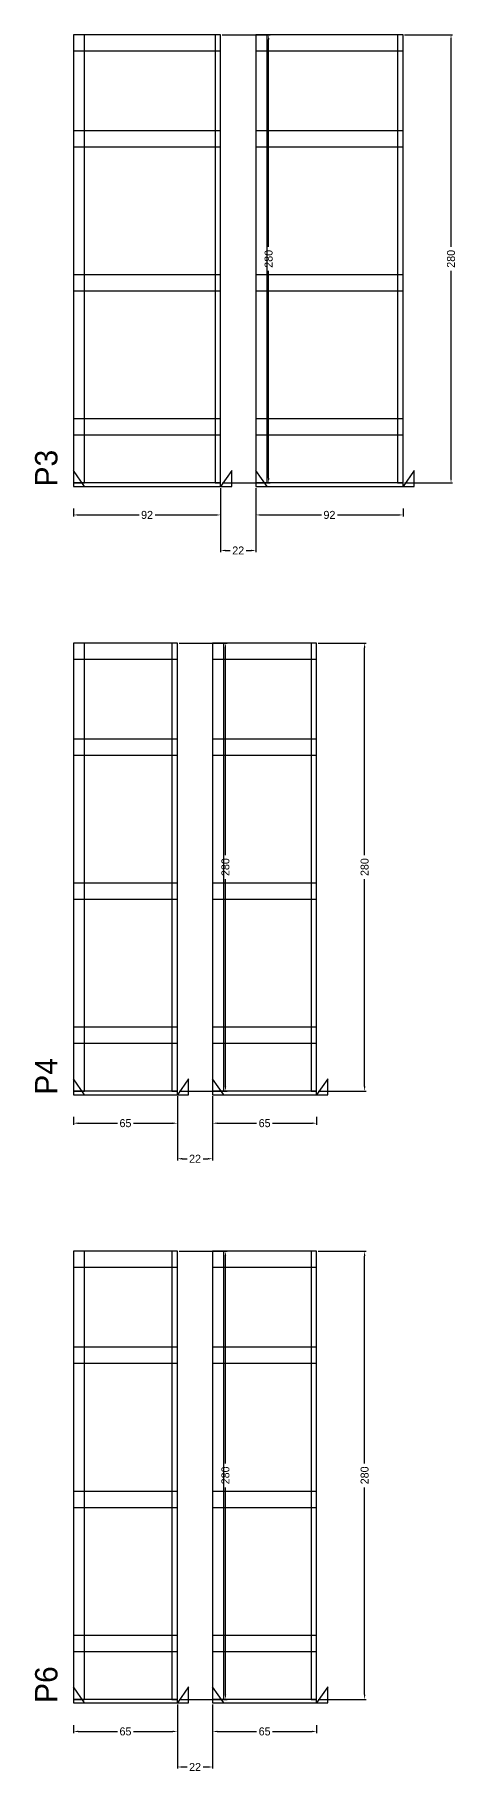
# Model space of a CAD drawing. Header units: centimetres. Extents: x -13000 to 4299, y -7226 to 295.
# Drawn here: x 3976 to 4239, y -1563 to -478 of the extents above; entities that cross this region are included whole.
import ezdxf

# ---------------------------------------------------------------- set-up
doc = ezdxf.new("R2010")
doc.units = ezdxf.units.CM
for name, color, linetype in [('COTA', 241, 'Continuous'), ('NOMENCLATURA', 7, 'Continuous'), ('SARR_2.2x10', 60, 'Continuous'), ('SARR_2.2x7', 40, 'Continuous'), ('SARR_3.5x7', 81, 'Continuous')]:
    doc.layers.add(name, color=color, linetype=linetype)
doc.dimstyles.new('PAINEL-NOVA', dxfattribs={"dimtxt": 5, "dimasz": 3, "dimexe": 1, "dimexo": 1, "dimgap": 1, "dimtad": 1, "dimcen": 2.5, "dimazin": 3, "dimtfac": 1, "dimtmove": 0, "dimatfit": 3})

# ---------------------------------------------------------------- blocks, each defined once
blk = doc.blocks.new('_CLOSEDFILLED')
at = {"color": 0, "linetype": 'BYBLOCK'}
blk.add_solid([(-1, 0.16), (0, 0), (-1, -0.16)], dxfattribs=at)
blk = doc.blocks.new('*D89')
for p, q in [((4000, -773.8), (4000, -778.8)), ((4003, -777.8), (4041, -777.8)), ((4051, -777.8), (4089, -777.8)), ((4092, -773.8), (4092, -778.8))]:
    blk.add_line(p, q)
at = {"layer": 'Defpoints'}
for p in [(4000, -772.8), (4000, -777.8), (4092, -772.8)]:
    blk.add_point(p, dxfattribs=at)
at = {"layer": 'SARR_2.2x10', "xscale": 3, "yscale": 3, "rotation": 180}
blk.add_blockref('_CLOSEDFILLED', (4000, -777.8), dxfattribs=at)
at = {"layer": 'SARR_2.2x10', "xscale": 3, "yscale": 3}
blk.add_blockref('_CLOSEDFILLED', (4092, -777.8), dxfattribs=at)
at = {"layer": 'SARR_2.2x10', "insert": (4046, -777.8), "char_height": 5, "attachment_point": 5}
blk.add_mtext('92', dxfattribs=at)
blk = doc.blocks.new('*D90')
for p, q in [((4093, -477.8), (4123, -477.8)), ((4122, -610.3), (4122, -480.8)), ((4122, -754.8), (4122, -625.3)), ((4093, -757.8), (4123, -757.8))]:
    blk.add_line(p, q)
at = {"layer": 'Defpoints'}
for p in [(4092, -477.8), (4092, -757.8), (4122, -757.8)]:
    blk.add_point(p, dxfattribs=at)
at = {"layer": 'SARR_2.2x10', "xscale": 3, "yscale": 3}
for p, rotation in [((4122, -477.8), 90), ((4122, -757.8), 270)]:
    blk.add_blockref('_CLOSEDFILLED', p, dxfattribs=dict(at, rotation=rotation))
at = {"layer": 'SARR_2.2x10', "insert": (4122, -617.8), "char_height": 5, "attachment_point": 5, "rotation": 90}
blk.add_mtext('280', dxfattribs=at)
blk = doc.blocks.new('GRA-E')
at = {"layer": 'SARR_2.2x7'}
blk.add_lwpolyline([(0, 0), (7, 0), (0, 10)], close=True, dxfattribs=at)
blk = doc.blocks.new('GRA-D')
at = {"layer": 'SARR_2.2x7'}
blk.add_lwpolyline([(0, 0), (7, 0), (7, 10)], close=True, dxfattribs=at)
blk = doc.blocks.new('*D91')
for p, q in [((4114, -773.8), (4114, -778.8)), ((4117, -777.8), (4155, -777.8)), ((4165, -777.8), (4203, -777.8)), ((4206, -773.8), (4206, -778.8))]:
    blk.add_line(p, q)
at = {"layer": 'Defpoints'}
for p in [(4114, -772.8), (4114, -777.8), (4206, -772.8)]:
    blk.add_point(p, dxfattribs=at)
at = {"layer": 'SARR_2.2x10', "xscale": 3, "yscale": 3, "rotation": 180}
blk.add_blockref('_CLOSEDFILLED', (4114, -777.8), dxfattribs=at)
at = {"layer": 'SARR_2.2x10', "xscale": 3, "yscale": 3}
blk.add_blockref('_CLOSEDFILLED', (4206, -777.8), dxfattribs=at)
at = {"layer": 'SARR_2.2x10', "insert": (4160, -777.8), "char_height": 5, "attachment_point": 5}
blk.add_mtext('92', dxfattribs=at)
blk = doc.blocks.new('*D92')
for p, q in [((4207, -477.8), (4237, -477.8)), ((4236, -610.3), (4236, -480.8)), ((4236, -754.8), (4236, -625.3)), ((4207, -757.8), (4237, -757.8))]:
    blk.add_line(p, q)
at = {"layer": 'Defpoints'}
for p in [(4206, -477.8), (4206, -757.8), (4236, -757.8)]:
    blk.add_point(p, dxfattribs=at)
at = {"layer": 'SARR_2.2x10', "xscale": 3, "yscale": 3}
for p, rotation in [((4236, -477.8), 90), ((4236, -757.8), 270)]:
    blk.add_blockref('_CLOSEDFILLED', p, dxfattribs=dict(at, rotation=rotation))
at = {"layer": 'SARR_2.2x10', "insert": (4236, -617.8), "char_height": 5, "attachment_point": 5, "rotation": 90}
blk.add_mtext('280', dxfattribs=at)
blk = doc.blocks.new('*D93')
for p, q in [((4207, -477.8), (4237, -477.8)), ((4236, -610.3), (4236, -480.8)), ((4236, -754.8), (4236, -625.3)), ((4207, -757.8), (4237, -757.8))]:
    blk.add_line(p, q)
at = {"layer": 'Defpoints'}
for p in [(4206, -477.8), (4206, -757.8), (4236, -757.8)]:
    blk.add_point(p, dxfattribs=at)
at = {"layer": 'SARR_2.2x10', "xscale": 3, "yscale": 3}
for p, rotation in [((4236, -477.8), 90), ((4236, -757.8), 270)]:
    blk.add_blockref('_CLOSEDFILLED', p, dxfattribs=dict(at, rotation=rotation))
at = {"layer": 'SARR_2.2x10', "insert": (4236, -617.8), "char_height": 5, "attachment_point": 5, "rotation": 90}
blk.add_mtext('280', dxfattribs=at)
blk = doc.blocks.new('*D94')
for p, q in [((4207, -477.8), (4237, -477.8)), ((4236, -610.3), (4236, -480.8)), ((4236, -754.8), (4236, -625.3)), ((4207, -757.8), (4237, -757.8))]:
    blk.add_line(p, q)
at = {"layer": 'Defpoints'}
for p in [(4206, -477.8), (4206, -757.8), (4236, -757.8)]:
    blk.add_point(p, dxfattribs=at)
at = {"layer": 'SARR_2.2x10', "xscale": 3, "yscale": 3}
for p, rotation in [((4236, -477.8), 90), ((4236, -757.8), 270)]:
    blk.add_blockref('_CLOSEDFILLED', p, dxfattribs=dict(at, rotation=rotation))
at = {"layer": 'SARR_2.2x10', "insert": (4236, -617.8), "char_height": 5, "attachment_point": 5, "rotation": 90}
blk.add_mtext('280', dxfattribs=at)
blk = doc.blocks.new('*D95')
for p, q in [((4207, -477.8), (4237, -477.8)), ((4236, -610.3), (4236, -480.8)), ((4236, -754.8), (4236, -625.3)), ((4207, -757.8), (4237, -757.8))]:
    blk.add_line(p, q)
at = {"layer": 'Defpoints'}
for p in [(4206, -477.8), (4206, -757.8), (4236, -757.8)]:
    blk.add_point(p, dxfattribs=at)
at = {"layer": 'SARR_2.2x10', "xscale": 3, "yscale": 3}
for p, rotation in [((4236, -477.8), 90), ((4236, -757.8), 270)]:
    blk.add_blockref('_CLOSEDFILLED', p, dxfattribs=dict(at, rotation=rotation))
at = {"layer": 'SARR_2.2x10', "insert": (4236, -617.8), "char_height": 5, "attachment_point": 5, "rotation": 90}
blk.add_mtext('280', dxfattribs=at)
blk = doc.blocks.new('*D96')
for p, q in [((4207, -477.8), (4237, -477.8)), ((4236, -610.3), (4236, -480.8)), ((4236, -754.8), (4236, -625.3)), ((4207, -757.8), (4237, -757.8))]:
    blk.add_line(p, q)
at = {"layer": 'Defpoints'}
for p in [(4206, -477.8), (4206, -757.8), (4236, -757.8)]:
    blk.add_point(p, dxfattribs=at)
at = {"layer": 'SARR_2.2x10', "xscale": 3, "yscale": 3}
for p, rotation in [((4236, -477.8), 90), ((4236, -757.8), 270)]:
    blk.add_blockref('_CLOSEDFILLED', p, dxfattribs=dict(at, rotation=rotation))
at = {"layer": 'SARR_2.2x10', "insert": (4236, -617.8), "char_height": 5, "attachment_point": 5, "rotation": 90}
blk.add_mtext('280', dxfattribs=at)
blk = doc.blocks.new('*D97')
for p, q in [((4207, -477.8), (4237, -477.8)), ((4236, -610.3), (4236, -480.8)), ((4236, -754.8), (4236, -625.3)), ((4207, -757.8), (4237, -757.8))]:
    blk.add_line(p, q)
at = {"layer": 'Defpoints'}
for p in [(4206, -477.8), (4206, -757.8), (4236, -757.8)]:
    blk.add_point(p, dxfattribs=at)
at = {"layer": 'SARR_2.2x10', "xscale": 3, "yscale": 3}
for p, rotation in [((4236, -477.8), 90), ((4236, -757.8), 270)]:
    blk.add_blockref('_CLOSEDFILLED', p, dxfattribs=dict(at, rotation=rotation))
at = {"layer": 'SARR_2.2x10', "insert": (4236, -617.8), "char_height": 5, "attachment_point": 5, "rotation": 90}
blk.add_mtext('280', dxfattribs=at)
blk = doc.blocks.new('*D98')
for p, q in [((4207, -477.8), (4237, -477.8)), ((4236, -610.3), (4236, -480.8)), ((4236, -754.8), (4236, -625.3)), ((4207, -757.8), (4237, -757.8))]:
    blk.add_line(p, q)
at = {"layer": 'Defpoints'}
for p in [(4206, -477.8), (4206, -757.8), (4236, -757.8)]:
    blk.add_point(p, dxfattribs=at)
at = {"layer": 'SARR_2.2x10', "xscale": 3, "yscale": 3}
for p, rotation in [((4236, -477.8), 90), ((4236, -757.8), 270)]:
    blk.add_blockref('_CLOSEDFILLED', p, dxfattribs=dict(at, rotation=rotation))
at = {"layer": 'SARR_2.2x10', "insert": (4236, -617.8), "char_height": 5, "attachment_point": 5, "rotation": 90}
blk.add_mtext('280', dxfattribs=at)
blk = doc.blocks.new('*D99')
for p, q in [((4207, -477.8), (4237, -477.8)), ((4236, -610.3), (4236, -480.8)), ((4236, -754.8), (4236, -625.3)), ((4207, -757.8), (4237, -757.8))]:
    blk.add_line(p, q)
at = {"layer": 'Defpoints'}
for p in [(4206, -477.8), (4206, -757.8), (4236, -757.8)]:
    blk.add_point(p, dxfattribs=at)
at = {"layer": 'SARR_2.2x10', "xscale": 3, "yscale": 3}
for p, rotation in [((4236, -477.8), 90), ((4236, -757.8), 270)]:
    blk.add_blockref('_CLOSEDFILLED', p, dxfattribs=dict(at, rotation=rotation))
at = {"layer": 'SARR_2.2x10', "insert": (4236, -617.8), "char_height": 5, "attachment_point": 5, "rotation": 90}
blk.add_mtext('280', dxfattribs=at)
blk = doc.blocks.new('*D100')
for p, q in [((4207, -477.8), (4237, -477.8)), ((4236, -610.3), (4236, -480.8)), ((4236, -754.8), (4236, -625.3)), ((4207, -757.8), (4237, -757.8))]:
    blk.add_line(p, q)
at = {"layer": 'Defpoints'}
for p in [(4206, -477.8), (4206, -757.8), (4236, -757.8)]:
    blk.add_point(p, dxfattribs=at)
at = {"layer": 'SARR_2.2x10', "xscale": 3, "yscale": 3}
for p, rotation in [((4236, -477.8), 90), ((4236, -757.8), 270)]:
    blk.add_blockref('_CLOSEDFILLED', p, dxfattribs=dict(at, rotation=rotation))
at = {"layer": 'SARR_2.2x10', "insert": (4236, -617.8), "char_height": 5, "attachment_point": 5, "rotation": 90}
blk.add_mtext('280', dxfattribs=at)
blk = doc.blocks.new('*D101')
for p, q in [((4207, -477.8), (4237, -477.8)), ((4236, -610.3), (4236, -480.8)), ((4236, -754.8), (4236, -625.3)), ((4207, -757.8), (4237, -757.8))]:
    blk.add_line(p, q)
at = {"layer": 'Defpoints'}
for p in [(4206, -477.8), (4206, -757.8), (4236, -757.8)]:
    blk.add_point(p, dxfattribs=at)
at = {"layer": 'SARR_2.2x10', "xscale": 3, "yscale": 3}
for p, rotation in [((4236, -477.8), 90), ((4236, -757.8), 270)]:
    blk.add_blockref('_CLOSEDFILLED', p, dxfattribs=dict(at, rotation=rotation))
at = {"layer": 'SARR_2.2x10', "insert": (4236, -617.8), "char_height": 5, "attachment_point": 5, "rotation": 90}
blk.add_mtext('280', dxfattribs=at)
blk = doc.blocks.new('*D102')
for p, q in [((4092, -761), (4092, -801)), ((4114, -761), (4114, -801)), ((4095, -800), (4098, -800)), ((4108, -800), (4111, -800))]:
    blk.add_line(p, q)
at = {"layer": 'Defpoints'}
for p in [(4092, -760), (4114, -760), (4092, -800)]:
    blk.add_point(p, dxfattribs=at)
at = {"layer": 'COTA', "xscale": 3, "yscale": 3, "rotation": 180}
blk.add_blockref('_CLOSEDFILLED', (4092, -800), dxfattribs=at)
at = {"layer": 'COTA', "xscale": 3, "yscale": 3}
blk.add_blockref('_CLOSEDFILLED', (4114, -800), dxfattribs=at)
at = {"layer": 'COTA', "insert": (4103, -800), "char_height": 5, "attachment_point": 5}
blk.add_mtext('22', dxfattribs=at)
blk = doc.blocks.new('*D123')
for p, q in [((4000, -1153.8), (4000, -1158.8)), ((4003, -1157.8), (4027.5, -1157.8)), ((4037.5, -1157.8), (4062, -1157.8)), ((4065, -1153.8), (4065, -1158.8))]:
    blk.add_line(p, q)
at = {"layer": 'Defpoints'}
for p in [(4000, -1152.8), (4000, -1157.8), (4065, -1152.8)]:
    blk.add_point(p, dxfattribs=at)
at = {"layer": 'SARR_2.2x10', "xscale": 3, "yscale": 3, "rotation": 180}
blk.add_blockref('_CLOSEDFILLED', (4000, -1157.8), dxfattribs=at)
at = {"layer": 'SARR_2.2x10', "xscale": 3, "yscale": 3}
blk.add_blockref('_CLOSEDFILLED', (4065, -1157.8), dxfattribs=at)
at = {"layer": 'SARR_2.2x10', "insert": (4032.5, -1157.8), "char_height": 5, "attachment_point": 5}
blk.add_mtext('65', dxfattribs=at)
blk = doc.blocks.new('*D124')
for p, q in [((4066, -857.8), (4096, -857.8)), ((4095, -990.3), (4095, -860.8)), ((4095, -1134.8), (4095, -1005.3)), ((4066, -1137.8), (4096, -1137.8))]:
    blk.add_line(p, q)
at = {"layer": 'Defpoints'}
for p in [(4065, -857.8), (4065, -1137.8), (4095, -1137.8)]:
    blk.add_point(p, dxfattribs=at)
at = {"layer": 'SARR_2.2x10', "xscale": 3, "yscale": 3}
for p, rotation in [((4095, -857.8), 90), ((4095, -1137.8), 270)]:
    blk.add_blockref('_CLOSEDFILLED', p, dxfattribs=dict(at, rotation=rotation))
at = {"layer": 'SARR_2.2x10', "insert": (4095, -997.8), "char_height": 5, "attachment_point": 5, "rotation": 90}
blk.add_mtext('280', dxfattribs=at)
blk = doc.blocks.new('*D125')
for p, q in [((4087, -1153.8), (4087, -1158.8)), ((4090, -1157.8), (4114.5, -1157.8)), ((4124.5, -1157.8), (4149, -1157.8)), ((4152, -1153.8), (4152, -1158.8))]:
    blk.add_line(p, q)
at = {"layer": 'Defpoints'}
for p in [(4087, -1152.8), (4087, -1157.8), (4152, -1152.8)]:
    blk.add_point(p, dxfattribs=at)
at = {"layer": 'SARR_2.2x10', "xscale": 3, "yscale": 3, "rotation": 180}
blk.add_blockref('_CLOSEDFILLED', (4087, -1157.8), dxfattribs=at)
at = {"layer": 'SARR_2.2x10', "xscale": 3, "yscale": 3}
blk.add_blockref('_CLOSEDFILLED', (4152, -1157.8), dxfattribs=at)
at = {"layer": 'SARR_2.2x10', "insert": (4119.5, -1157.8), "char_height": 5, "attachment_point": 5}
blk.add_mtext('65', dxfattribs=at)
blk = doc.blocks.new('*D126')
for p, q in [((4153, -857.8), (4183, -857.8)), ((4182, -990.3), (4182, -860.8)), ((4182, -1134.8), (4182, -1005.3)), ((4153, -1137.8), (4183, -1137.8))]:
    blk.add_line(p, q)
at = {"layer": 'Defpoints'}
for p in [(4152, -857.8), (4152, -1137.8), (4182, -1137.8)]:
    blk.add_point(p, dxfattribs=at)
at = {"layer": 'SARR_2.2x10', "xscale": 3, "yscale": 3}
for p, rotation in [((4182, -857.8), 90), ((4182, -1137.8), 270)]:
    blk.add_blockref('_CLOSEDFILLED', p, dxfattribs=dict(at, rotation=rotation))
at = {"layer": 'SARR_2.2x10', "insert": (4182, -997.8), "char_height": 5, "attachment_point": 5, "rotation": 90}
blk.add_mtext('280', dxfattribs=at)
blk = doc.blocks.new('*D127')
for p, q in [((4153, -857.8), (4183, -857.8)), ((4182, -990.3), (4182, -860.8)), ((4182, -1134.8), (4182, -1005.3)), ((4153, -1137.8), (4183, -1137.8))]:
    blk.add_line(p, q)
at = {"layer": 'Defpoints'}
for p in [(4152, -857.8), (4152, -1137.8), (4182, -1137.8)]:
    blk.add_point(p, dxfattribs=at)
at = {"layer": 'SARR_2.2x10', "xscale": 3, "yscale": 3}
for p, rotation in [((4182, -857.8), 90), ((4182, -1137.8), 270)]:
    blk.add_blockref('_CLOSEDFILLED', p, dxfattribs=dict(at, rotation=rotation))
at = {"layer": 'SARR_2.2x10', "insert": (4182, -997.8), "char_height": 5, "attachment_point": 5, "rotation": 90}
blk.add_mtext('280', dxfattribs=at)
blk = doc.blocks.new('*D128')
for p, q in [((4153, -857.8), (4183, -857.8)), ((4182, -990.3), (4182, -860.8)), ((4182, -1134.8), (4182, -1005.3)), ((4153, -1137.8), (4183, -1137.8))]:
    blk.add_line(p, q)
at = {"layer": 'Defpoints'}
for p in [(4152, -857.8), (4152, -1137.8), (4182, -1137.8)]:
    blk.add_point(p, dxfattribs=at)
at = {"layer": 'SARR_2.2x10', "xscale": 3, "yscale": 3}
for p, rotation in [((4182, -857.8), 90), ((4182, -1137.8), 270)]:
    blk.add_blockref('_CLOSEDFILLED', p, dxfattribs=dict(at, rotation=rotation))
at = {"layer": 'SARR_2.2x10', "insert": (4182, -997.8), "char_height": 5, "attachment_point": 5, "rotation": 90}
blk.add_mtext('280', dxfattribs=at)
blk = doc.blocks.new('*D129')
for p, q in [((4153, -857.8), (4183, -857.8)), ((4182, -990.3), (4182, -860.8)), ((4182, -1134.8), (4182, -1005.3)), ((4153, -1137.8), (4183, -1137.8))]:
    blk.add_line(p, q)
at = {"layer": 'Defpoints'}
for p in [(4152, -857.8), (4152, -1137.8), (4182, -1137.8)]:
    blk.add_point(p, dxfattribs=at)
at = {"layer": 'SARR_2.2x10', "xscale": 3, "yscale": 3}
for p, rotation in [((4182, -857.8), 90), ((4182, -1137.8), 270)]:
    blk.add_blockref('_CLOSEDFILLED', p, dxfattribs=dict(at, rotation=rotation))
at = {"layer": 'SARR_2.2x10', "insert": (4182, -997.8), "char_height": 5, "attachment_point": 5, "rotation": 90}
blk.add_mtext('280', dxfattribs=at)
blk = doc.blocks.new('*D130')
for p, q in [((4153, -857.8), (4183, -857.8)), ((4182, -990.3), (4182, -860.8)), ((4182, -1134.8), (4182, -1005.3)), ((4153, -1137.8), (4183, -1137.8))]:
    blk.add_line(p, q)
at = {"layer": 'Defpoints'}
for p in [(4152, -857.8), (4152, -1137.8), (4182, -1137.8)]:
    blk.add_point(p, dxfattribs=at)
at = {"layer": 'SARR_2.2x10', "xscale": 3, "yscale": 3}
for p, rotation in [((4182, -857.8), 90), ((4182, -1137.8), 270)]:
    blk.add_blockref('_CLOSEDFILLED', p, dxfattribs=dict(at, rotation=rotation))
at = {"layer": 'SARR_2.2x10', "insert": (4182, -997.8), "char_height": 5, "attachment_point": 5, "rotation": 90}
blk.add_mtext('280', dxfattribs=at)
blk = doc.blocks.new('*D131')
for p, q in [((4153, -857.8), (4183, -857.8)), ((4182, -990.3), (4182, -860.8)), ((4182, -1134.8), (4182, -1005.3)), ((4153, -1137.8), (4183, -1137.8))]:
    blk.add_line(p, q)
at = {"layer": 'Defpoints'}
for p in [(4152, -857.8), (4152, -1137.8), (4182, -1137.8)]:
    blk.add_point(p, dxfattribs=at)
at = {"layer": 'SARR_2.2x10', "xscale": 3, "yscale": 3}
for p, rotation in [((4182, -857.8), 90), ((4182, -1137.8), 270)]:
    blk.add_blockref('_CLOSEDFILLED', p, dxfattribs=dict(at, rotation=rotation))
at = {"layer": 'SARR_2.2x10', "insert": (4182, -997.8), "char_height": 5, "attachment_point": 5, "rotation": 90}
blk.add_mtext('280', dxfattribs=at)
blk = doc.blocks.new('*D132')
for p, q in [((4153, -857.8), (4183, -857.8)), ((4182, -990.3), (4182, -860.8)), ((4182, -1134.8), (4182, -1005.3)), ((4153, -1137.8), (4183, -1137.8))]:
    blk.add_line(p, q)
at = {"layer": 'Defpoints'}
for p in [(4152, -857.8), (4152, -1137.8), (4182, -1137.8)]:
    blk.add_point(p, dxfattribs=at)
at = {"layer": 'SARR_2.2x10', "xscale": 3, "yscale": 3}
for p, rotation in [((4182, -857.8), 90), ((4182, -1137.8), 270)]:
    blk.add_blockref('_CLOSEDFILLED', p, dxfattribs=dict(at, rotation=rotation))
at = {"layer": 'SARR_2.2x10', "insert": (4182, -997.8), "char_height": 5, "attachment_point": 5, "rotation": 90}
blk.add_mtext('280', dxfattribs=at)
blk = doc.blocks.new('*D133')
for p, q in [((4153, -857.8), (4183, -857.8)), ((4182, -990.3), (4182, -860.8)), ((4182, -1134.8), (4182, -1005.3)), ((4153, -1137.8), (4183, -1137.8))]:
    blk.add_line(p, q)
at = {"layer": 'Defpoints'}
for p in [(4152, -857.8), (4152, -1137.8), (4182, -1137.8)]:
    blk.add_point(p, dxfattribs=at)
at = {"layer": 'SARR_2.2x10', "xscale": 3, "yscale": 3}
for p, rotation in [((4182, -857.8), 90), ((4182, -1137.8), 270)]:
    blk.add_blockref('_CLOSEDFILLED', p, dxfattribs=dict(at, rotation=rotation))
at = {"layer": 'SARR_2.2x10', "insert": (4182, -997.8), "char_height": 5, "attachment_point": 5, "rotation": 90}
blk.add_mtext('280', dxfattribs=at)
blk = doc.blocks.new('*D134')
for p, q in [((4153, -857.8), (4183, -857.8)), ((4182, -990.3), (4182, -860.8)), ((4182, -1134.8), (4182, -1005.3)), ((4153, -1137.8), (4183, -1137.8))]:
    blk.add_line(p, q)
at = {"layer": 'Defpoints'}
for p in [(4152, -857.8), (4152, -1137.8), (4182, -1137.8)]:
    blk.add_point(p, dxfattribs=at)
at = {"layer": 'SARR_2.2x10', "xscale": 3, "yscale": 3}
for p, rotation in [((4182, -857.8), 90), ((4182, -1137.8), 270)]:
    blk.add_blockref('_CLOSEDFILLED', p, dxfattribs=dict(at, rotation=rotation))
at = {"layer": 'SARR_2.2x10', "insert": (4182, -997.8), "char_height": 5, "attachment_point": 5, "rotation": 90}
blk.add_mtext('280', dxfattribs=at)
blk = doc.blocks.new('*D135')
for p, q in [((4153, -857.8), (4183, -857.8)), ((4182, -990.3), (4182, -860.8)), ((4182, -1134.8), (4182, -1005.3)), ((4153, -1137.8), (4183, -1137.8))]:
    blk.add_line(p, q)
at = {"layer": 'Defpoints'}
for p in [(4152, -857.8), (4152, -1137.8), (4182, -1137.8)]:
    blk.add_point(p, dxfattribs=at)
at = {"layer": 'SARR_2.2x10', "xscale": 3, "yscale": 3}
for p, rotation in [((4182, -857.8), 90), ((4182, -1137.8), 270)]:
    blk.add_blockref('_CLOSEDFILLED', p, dxfattribs=dict(at, rotation=rotation))
at = {"layer": 'SARR_2.2x10', "insert": (4182, -997.8), "char_height": 5, "attachment_point": 5, "rotation": 90}
blk.add_mtext('280', dxfattribs=at)
blk = doc.blocks.new('*D136')
for p, q in [((4065, -1141), (4065, -1181)), ((4087, -1141), (4087, -1181)), ((4068, -1180), (4071, -1180)), ((4081, -1180), (4084, -1180))]:
    blk.add_line(p, q)
at = {"layer": 'Defpoints'}
for p in [(4065, -1140), (4087, -1140), (4065, -1180)]:
    blk.add_point(p, dxfattribs=at)
at = {"layer": 'COTA', "xscale": 3, "yscale": 3, "rotation": 180}
blk.add_blockref('_CLOSEDFILLED', (4065, -1180), dxfattribs=at)
at = {"layer": 'COTA', "xscale": 3, "yscale": 3}
blk.add_blockref('_CLOSEDFILLED', (4087, -1180), dxfattribs=at)
at = {"layer": 'COTA', "insert": (4076, -1180), "char_height": 5, "attachment_point": 5}
blk.add_mtext('22', dxfattribs=at)
blk = doc.blocks.new('*D157')
for p, q in [((4000, -1533.8), (4000, -1538.8)), ((4003, -1537.8), (4027.5, -1537.8)), ((4037.5, -1537.8), (4062, -1537.8)), ((4065, -1533.8), (4065, -1538.8))]:
    blk.add_line(p, q)
at = {"layer": 'Defpoints'}
for p in [(4000, -1532.8), (4000, -1537.8), (4065, -1532.8)]:
    blk.add_point(p, dxfattribs=at)
at = {"layer": 'SARR_2.2x10', "xscale": 3, "yscale": 3, "rotation": 180}
blk.add_blockref('_CLOSEDFILLED', (4000, -1537.8), dxfattribs=at)
at = {"layer": 'SARR_2.2x10', "xscale": 3, "yscale": 3}
blk.add_blockref('_CLOSEDFILLED', (4065, -1537.8), dxfattribs=at)
at = {"layer": 'SARR_2.2x10', "insert": (4032.5, -1537.8), "char_height": 5, "attachment_point": 5}
blk.add_mtext('65', dxfattribs=at)
blk = doc.blocks.new('*D158')
for p, q in [((4066, -1237.8), (4096, -1237.8)), ((4095, -1370.3), (4095, -1240.8)), ((4095, -1514.8), (4095, -1385.3)), ((4066, -1517.8), (4096, -1517.8))]:
    blk.add_line(p, q)
at = {"layer": 'Defpoints'}
for p in [(4065, -1237.8), (4065, -1517.8), (4095, -1517.8)]:
    blk.add_point(p, dxfattribs=at)
at = {"layer": 'SARR_2.2x10', "xscale": 3, "yscale": 3}
for p, rotation in [((4095, -1237.8), 90), ((4095, -1517.8), 270)]:
    blk.add_blockref('_CLOSEDFILLED', p, dxfattribs=dict(at, rotation=rotation))
at = {"layer": 'SARR_2.2x10', "insert": (4095, -1377.8), "char_height": 5, "attachment_point": 5, "rotation": 90}
blk.add_mtext('280', dxfattribs=at)
blk = doc.blocks.new('*D159')
for p, q in [((4087, -1533.8), (4087, -1538.8)), ((4090, -1537.8), (4114.5, -1537.8)), ((4124.5, -1537.8), (4149, -1537.8)), ((4152, -1533.8), (4152, -1538.8))]:
    blk.add_line(p, q)
at = {"layer": 'Defpoints'}
for p in [(4087, -1532.8), (4087, -1537.8), (4152, -1532.8)]:
    blk.add_point(p, dxfattribs=at)
at = {"layer": 'SARR_2.2x10', "xscale": 3, "yscale": 3, "rotation": 180}
blk.add_blockref('_CLOSEDFILLED', (4087, -1537.8), dxfattribs=at)
at = {"layer": 'SARR_2.2x10', "xscale": 3, "yscale": 3}
blk.add_blockref('_CLOSEDFILLED', (4152, -1537.8), dxfattribs=at)
at = {"layer": 'SARR_2.2x10', "insert": (4119.5, -1537.8), "char_height": 5, "attachment_point": 5}
blk.add_mtext('65', dxfattribs=at)
blk = doc.blocks.new('*D160')
for p, q in [((4153, -1237.8), (4183, -1237.8)), ((4182, -1370.3), (4182, -1240.8)), ((4182, -1514.8), (4182, -1385.3)), ((4153, -1517.8), (4183, -1517.8))]:
    blk.add_line(p, q)
at = {"layer": 'Defpoints'}
for p in [(4152, -1237.8), (4152, -1517.8), (4182, -1517.8)]:
    blk.add_point(p, dxfattribs=at)
at = {"layer": 'SARR_2.2x10', "xscale": 3, "yscale": 3}
for p, rotation in [((4182, -1237.8), 90), ((4182, -1517.8), 270)]:
    blk.add_blockref('_CLOSEDFILLED', p, dxfattribs=dict(at, rotation=rotation))
at = {"layer": 'SARR_2.2x10', "insert": (4182, -1377.8), "char_height": 5, "attachment_point": 5, "rotation": 90}
blk.add_mtext('280', dxfattribs=at)
blk = doc.blocks.new('*D161')
for p, q in [((4153, -1237.8), (4183, -1237.8)), ((4182, -1370.3), (4182, -1240.8)), ((4182, -1514.8), (4182, -1385.3)), ((4153, -1517.8), (4183, -1517.8))]:
    blk.add_line(p, q)
at = {"layer": 'Defpoints'}
for p in [(4152, -1237.8), (4152, -1517.8), (4182, -1517.8)]:
    blk.add_point(p, dxfattribs=at)
at = {"layer": 'SARR_2.2x10', "xscale": 3, "yscale": 3}
for p, rotation in [((4182, -1237.8), 90), ((4182, -1517.8), 270)]:
    blk.add_blockref('_CLOSEDFILLED', p, dxfattribs=dict(at, rotation=rotation))
at = {"layer": 'SARR_2.2x10', "insert": (4182, -1377.8), "char_height": 5, "attachment_point": 5, "rotation": 90}
blk.add_mtext('280', dxfattribs=at)
blk = doc.blocks.new('*D162')
for p, q in [((4153, -1237.8), (4183, -1237.8)), ((4182, -1370.3), (4182, -1240.8)), ((4182, -1514.8), (4182, -1385.3)), ((4153, -1517.8), (4183, -1517.8))]:
    blk.add_line(p, q)
at = {"layer": 'Defpoints'}
for p in [(4152, -1237.8), (4152, -1517.8), (4182, -1517.8)]:
    blk.add_point(p, dxfattribs=at)
at = {"layer": 'SARR_2.2x10', "xscale": 3, "yscale": 3}
for p, rotation in [((4182, -1237.8), 90), ((4182, -1517.8), 270)]:
    blk.add_blockref('_CLOSEDFILLED', p, dxfattribs=dict(at, rotation=rotation))
at = {"layer": 'SARR_2.2x10', "insert": (4182, -1377.8), "char_height": 5, "attachment_point": 5, "rotation": 90}
blk.add_mtext('280', dxfattribs=at)
blk = doc.blocks.new('*D163')
for p, q in [((4153, -1237.8), (4183, -1237.8)), ((4182, -1370.3), (4182, -1240.8)), ((4182, -1514.8), (4182, -1385.3)), ((4153, -1517.8), (4183, -1517.8))]:
    blk.add_line(p, q)
at = {"layer": 'Defpoints'}
for p in [(4152, -1237.8), (4152, -1517.8), (4182, -1517.8)]:
    blk.add_point(p, dxfattribs=at)
at = {"layer": 'SARR_2.2x10', "xscale": 3, "yscale": 3}
for p, rotation in [((4182, -1237.8), 90), ((4182, -1517.8), 270)]:
    blk.add_blockref('_CLOSEDFILLED', p, dxfattribs=dict(at, rotation=rotation))
at = {"layer": 'SARR_2.2x10', "insert": (4182, -1377.8), "char_height": 5, "attachment_point": 5, "rotation": 90}
blk.add_mtext('280', dxfattribs=at)
blk = doc.blocks.new('*D164')
for p, q in [((4153, -1237.8), (4183, -1237.8)), ((4182, -1370.3), (4182, -1240.8)), ((4182, -1514.8), (4182, -1385.3)), ((4153, -1517.8), (4183, -1517.8))]:
    blk.add_line(p, q)
at = {"layer": 'Defpoints'}
for p in [(4152, -1237.8), (4152, -1517.8), (4182, -1517.8)]:
    blk.add_point(p, dxfattribs=at)
at = {"layer": 'SARR_2.2x10', "xscale": 3, "yscale": 3}
for p, rotation in [((4182, -1237.8), 90), ((4182, -1517.8), 270)]:
    blk.add_blockref('_CLOSEDFILLED', p, dxfattribs=dict(at, rotation=rotation))
at = {"layer": 'SARR_2.2x10', "insert": (4182, -1377.8), "char_height": 5, "attachment_point": 5, "rotation": 90}
blk.add_mtext('280', dxfattribs=at)
blk = doc.blocks.new('*D165')
for p, q in [((4153, -1237.8), (4183, -1237.8)), ((4182, -1370.3), (4182, -1240.8)), ((4182, -1514.8), (4182, -1385.3)), ((4153, -1517.8), (4183, -1517.8))]:
    blk.add_line(p, q)
at = {"layer": 'Defpoints'}
for p in [(4152, -1237.8), (4152, -1517.8), (4182, -1517.8)]:
    blk.add_point(p, dxfattribs=at)
at = {"layer": 'SARR_2.2x10', "xscale": 3, "yscale": 3}
for p, rotation in [((4182, -1237.8), 90), ((4182, -1517.8), 270)]:
    blk.add_blockref('_CLOSEDFILLED', p, dxfattribs=dict(at, rotation=rotation))
at = {"layer": 'SARR_2.2x10', "insert": (4182, -1377.8), "char_height": 5, "attachment_point": 5, "rotation": 90}
blk.add_mtext('280', dxfattribs=at)
blk = doc.blocks.new('*D166')
for p, q in [((4153, -1237.8), (4183, -1237.8)), ((4182, -1370.3), (4182, -1240.8)), ((4182, -1514.8), (4182, -1385.3)), ((4153, -1517.8), (4183, -1517.8))]:
    blk.add_line(p, q)
at = {"layer": 'Defpoints'}
for p in [(4152, -1237.8), (4152, -1517.8), (4182, -1517.8)]:
    blk.add_point(p, dxfattribs=at)
at = {"layer": 'SARR_2.2x10', "xscale": 3, "yscale": 3}
for p, rotation in [((4182, -1237.8), 90), ((4182, -1517.8), 270)]:
    blk.add_blockref('_CLOSEDFILLED', p, dxfattribs=dict(at, rotation=rotation))
at = {"layer": 'SARR_2.2x10', "insert": (4182, -1377.8), "char_height": 5, "attachment_point": 5, "rotation": 90}
blk.add_mtext('280', dxfattribs=at)
blk = doc.blocks.new('*D167')
for p, q in [((4153, -1237.8), (4183, -1237.8)), ((4182, -1370.3), (4182, -1240.8)), ((4182, -1514.8), (4182, -1385.3)), ((4153, -1517.8), (4183, -1517.8))]:
    blk.add_line(p, q)
at = {"layer": 'Defpoints'}
for p in [(4152, -1237.8), (4152, -1517.8), (4182, -1517.8)]:
    blk.add_point(p, dxfattribs=at)
at = {"layer": 'SARR_2.2x10', "xscale": 3, "yscale": 3}
for p, rotation in [((4182, -1237.8), 90), ((4182, -1517.8), 270)]:
    blk.add_blockref('_CLOSEDFILLED', p, dxfattribs=dict(at, rotation=rotation))
at = {"layer": 'SARR_2.2x10', "insert": (4182, -1377.8), "char_height": 5, "attachment_point": 5, "rotation": 90}
blk.add_mtext('280', dxfattribs=at)
blk = doc.blocks.new('*D168')
for p, q in [((4153, -1237.8), (4183, -1237.8)), ((4182, -1370.3), (4182, -1240.8)), ((4182, -1514.8), (4182, -1385.3)), ((4153, -1517.8), (4183, -1517.8))]:
    blk.add_line(p, q)
at = {"layer": 'Defpoints'}
for p in [(4152, -1237.8), (4152, -1517.8), (4182, -1517.8)]:
    blk.add_point(p, dxfattribs=at)
at = {"layer": 'SARR_2.2x10', "xscale": 3, "yscale": 3}
for p, rotation in [((4182, -1237.8), 90), ((4182, -1517.8), 270)]:
    blk.add_blockref('_CLOSEDFILLED', p, dxfattribs=dict(at, rotation=rotation))
at = {"layer": 'SARR_2.2x10', "insert": (4182, -1377.8), "char_height": 5, "attachment_point": 5, "rotation": 90}
blk.add_mtext('280', dxfattribs=at)
blk = doc.blocks.new('*D169')
for p, q in [((4153, -1237.8), (4183, -1237.8)), ((4182, -1370.3), (4182, -1240.8)), ((4182, -1514.8), (4182, -1385.3)), ((4153, -1517.8), (4183, -1517.8))]:
    blk.add_line(p, q)
at = {"layer": 'Defpoints'}
for p in [(4152, -1237.8), (4152, -1517.8), (4182, -1517.8)]:
    blk.add_point(p, dxfattribs=at)
at = {"layer": 'SARR_2.2x10', "xscale": 3, "yscale": 3}
for p, rotation in [((4182, -1237.8), 90), ((4182, -1517.8), 270)]:
    blk.add_blockref('_CLOSEDFILLED', p, dxfattribs=dict(at, rotation=rotation))
at = {"layer": 'SARR_2.2x10', "insert": (4182, -1377.8), "char_height": 5, "attachment_point": 5, "rotation": 90}
blk.add_mtext('280', dxfattribs=at)
blk = doc.blocks.new('*D170')
for p, q in [((4065, -1521), (4065, -1561)), ((4087, -1521), (4087, -1561)), ((4068, -1560), (4071, -1560)), ((4081, -1560), (4084, -1560))]:
    blk.add_line(p, q)
at = {"layer": 'Defpoints'}
for p in [(4065, -1520), (4087, -1520), (4065, -1560)]:
    blk.add_point(p, dxfattribs=at)
at = {"layer": 'COTA', "xscale": 3, "yscale": 3, "rotation": 180}
blk.add_blockref('_CLOSEDFILLED', (4065, -1560), dxfattribs=at)
at = {"layer": 'COTA', "xscale": 3, "yscale": 3}
blk.add_blockref('_CLOSEDFILLED', (4087, -1560), dxfattribs=at)
at = {"layer": 'COTA', "insert": (4076, -1560), "char_height": 5, "attachment_point": 5}
blk.add_mtext('22', dxfattribs=at)

msp = doc.modelspace()

# ---------------------------------------------------------------- linework, layer by layer
at = {"layer": 'SARR_2.2x10'}
for p, q in [((4092, -477.8), (4000, -477.8)), ((4000, -477.8), (4000, -487.8)), ((4000, -487.8), (4092, -487.8)), ((4092, -487.8), (4092, -477.8)), ((4206, -477.8), (4114, -477.8)), ((4114, -477.8), (4114, -487.8)), ((4114, -487.8), (4206, -487.8)), ((4206, -487.8), (4206, -477.8)), ((4092, -537.8), (4000, -537.8)), ((4000, -537.8), (4000, -547.8)), ((4092, -547.8), (4092, -537.8)), ((4206, -537.8), (4114, -537.8)), ((4114, -537.8), (4114, -547.8)), ((4206, -547.8), (4206, -537.8)), ((4000, -547.8), (4092, -547.8)), ((4114, -547.8), (4206, -547.8)), ((4092, -627.8), (4000, -627.8)), ((4000, -627.8), (4000, -637.8)), ((4092, -637.8), (4092, -627.8)), ((4206, -627.8), (4114, -627.8)), ((4114, -627.8), (4114, -637.8)), ((4206, -637.8), (4206, -627.8)), ((4000, -637.8), (4092, -637.8)), ((4114, -637.8), (4206, -637.8)), ((4092, -717.8), (4000, -717.8)), ((4000, -717.8), (4000, -727.8)), ((4092, -727.8), (4092, -717.8)), ((4206, -717.8), (4114, -717.8)), ((4114, -717.8), (4114, -727.8)), ((4206, -727.8), (4206, -717.8)), ((4000, -727.8), (4092, -727.8)), ((4114, -727.8), (4206, -727.8)), ((4065, -857.8), (4000, -857.8)), ((4000, -857.8), (4000, -867.8)), ((4000, -867.8), (4065, -867.8)), ((4065, -867.8), (4065, -857.8)), ((4152, -857.8), (4087, -857.8)), ((4087, -857.8), (4087, -867.8)), ((4087, -867.8), (4152, -867.8)), ((4152, -867.8), (4152, -857.8)), ((4065, -917.8), (4000, -917.8)), ((4000, -917.8), (4000, -927.8)), ((4065, -927.8), (4065, -917.8)), ((4152, -917.8), (4087, -917.8)), ((4087, -917.8), (4087, -927.8)), ((4152, -927.8), (4152, -917.8)), ((4000, -927.8), (4065, -927.8)), ((4087, -927.8), (4152, -927.8)), ((4065, -1007.8), (4000, -1007.8)), ((4000, -1007.8), (4000, -1017.8)), ((4065, -1017.8), (4065, -1007.8)), ((4152, -1007.8), (4087, -1007.8)), ((4087, -1007.8), (4087, -1017.8)), ((4152, -1017.8), (4152, -1007.8)), ((4000, -1017.8), (4065, -1017.8)), ((4087, -1017.8), (4152, -1017.8)), ((4065, -1097.8), (4000, -1097.8)), ((4000, -1097.8), (4000, -1107.8)), ((4065, -1107.8), (4065, -1097.8)), ((4152, -1097.8), (4087, -1097.8)), ((4087, -1097.8), (4087, -1107.8)), ((4152, -1107.8), (4152, -1097.8)), ((4000, -1107.8), (4065, -1107.8)), ((4087, -1107.8), (4152, -1107.8)), ((4065, -1237.8), (4000, -1237.8)), ((4000, -1237.8), (4000, -1247.8)), ((4000, -1247.8), (4065, -1247.8)), ((4065, -1247.8), (4065, -1237.8)), ((4152, -1237.8), (4087, -1237.8)), ((4087, -1237.8), (4087, -1247.8)), ((4087, -1247.8), (4152, -1247.8)), ((4152, -1247.8), (4152, -1237.8)), ((4065, -1297.8), (4000, -1297.8)), ((4000, -1297.8), (4000, -1307.8)), ((4065, -1307.8), (4065, -1297.8)), ((4152, -1297.8), (4087, -1297.8)), ((4087, -1297.8), (4087, -1307.8)), ((4152, -1307.8), (4152, -1297.8)), ((4000, -1307.8), (4065, -1307.8)), ((4087, -1307.8), (4152, -1307.8)), ((4065, -1387.8), (4000, -1387.8)), ((4000, -1387.8), (4000, -1397.8)), ((4065, -1397.8), (4065, -1387.8)), ((4152, -1387.8), (4087, -1387.8)), ((4087, -1387.8), (4087, -1397.8)), ((4152, -1397.8), (4152, -1387.8)), ((4000, -1397.8), (4065, -1397.8)), ((4087, -1397.8), (4152, -1397.8)), ((4065, -1477.8), (4000, -1477.8)), ((4000, -1477.8), (4000, -1487.8)), ((4065, -1487.8), (4065, -1477.8)), ((4152, -1477.8), (4087, -1477.8)), ((4087, -1477.8), (4087, -1487.8)), ((4152, -1487.8), (4152, -1477.8)), ((4000, -1487.8), (4065, -1487.8)), ((4087, -1487.8), (4152, -1487.8))]:
    msp.add_line(p, q, dxfattribs=at)
at = {"layer": 'SARR_2.2x7'}
for p, q in [((4007, -477.8), (4000, -477.8)), ((4000, -477.8), (4000, -757.8)), ((4007, -757.8), (4007, -477.8)), ((4206, -477.8), (4202.5, -477.8)), ((4202.5, -477.8), (4202.5, -757.8)), ((4206, -757.8), (4206, -477.8)), ((4092, -757.8), (4000, -757.8)), ((4000, -757.8), (4000, -760)), ((4000, -757.8), (4007, -757.8)), ((4092, -760), (4092, -757.8)), ((4206, -757.8), (4114, -757.8)), ((4114, -757.8), (4114, -760)), ((4202.5, -757.8), (4206, -757.8)), ((4206, -760), (4206, -757.8)), ((4000, -760), (4092, -760)), ((4114, -760), (4206, -760)), ((4007, -857.8), (4000, -857.8)), ((4000, -857.8), (4000, -1137.8)), ((4007, -1137.8), (4007, -857.8)), ((4152, -857.8), (4148.5, -857.8)), ((4148.5, -857.8), (4148.5, -1137.8)), ((4152, -1137.8), (4152, -857.8)), ((4065, -1137.8), (4000, -1137.8)), ((4000, -1137.8), (4000, -1140)), ((4000, -1137.8), (4007, -1137.8)), ((4065, -1140), (4065, -1137.8)), ((4152, -1137.8), (4087, -1137.8)), ((4087, -1137.8), (4087, -1140)), ((4148.5, -1137.8), (4152, -1137.8)), ((4152, -1140), (4152, -1137.8)), ((4000, -1140), (4065, -1140)), ((4087, -1140), (4152, -1140)), ((4007, -1237.8), (4000, -1237.8)), ((4000, -1237.8), (4000, -1517.8)), ((4007, -1517.8), (4007, -1237.8)), ((4152, -1237.8), (4148.5, -1237.8)), ((4148.5, -1237.8), (4148.5, -1517.8)), ((4152, -1517.8), (4152, -1237.8)), ((4065, -1517.8), (4000, -1517.8)), ((4000, -1517.8), (4000, -1520)), ((4000, -1517.8), (4007, -1517.8)), ((4065, -1520), (4065, -1517.8)), ((4152, -1517.8), (4087, -1517.8)), ((4087, -1517.8), (4087, -1520)), ((4148.5, -1517.8), (4152, -1517.8)), ((4152, -1520), (4152, -1517.8)), ((4000, -1520), (4065, -1520)), ((4087, -1520), (4152, -1520))]:
    msp.add_line(p, q, dxfattribs=at)
at = {"layer": 'SARR_3.5x7'}
for p, q in [((4092, -477.8), (4088.5, -477.8)), ((4088.5, -477.8), (4088.5, -757.8)), ((4092, -757.8), (4092, -477.8)), ((4121, -477.8), (4114, -477.8)), ((4114, -477.8), (4114, -757.8)), ((4121, -757.8), (4121, -477.8)), ((4088.5, -757.8), (4092, -757.8)), ((4114, -757.8), (4121, -757.8)), ((4065, -857.8), (4061.5, -857.8)), ((4061.5, -857.8), (4061.5, -1137.8)), ((4065, -1137.8), (4065, -857.8)), ((4094, -857.8), (4087, -857.8)), ((4087, -857.8), (4087, -1137.8)), ((4094, -1137.8), (4094, -857.8)), ((4061.5, -1137.8), (4065, -1137.8)), ((4087, -1137.8), (4094, -1137.8)), ((4065, -1237.8), (4061.5, -1237.8)), ((4061.5, -1237.8), (4061.5, -1517.8)), ((4065, -1517.8), (4065, -1237.8)), ((4094, -1237.8), (4087, -1237.8)), ((4087, -1237.8), (4087, -1517.8)), ((4094, -1517.8), (4094, -1237.8)), ((4061.5, -1517.8), (4065, -1517.8)), ((4087, -1517.8), (4094, -1517.8))]:
    msp.add_line(p, q, dxfattribs=at)

# ---------------------------------------------------------------- block references
at = {"layer": 'SARR_2.2x7'}
for name, p in [('GRA-E', (4000, -760)), ('GRA-D', (4092, -760)), ('GRA-E', (4114, -760)), ('GRA-D', (4206, -760)), ('GRA-E', (4000, -1140)), ('GRA-D', (4065, -1140)), ('GRA-E', (4087, -1140)), ('GRA-D', (4152, -1140)), ('GRA-E', (4000, -1520)), ('GRA-D', (4065, -1520)), ('GRA-E', (4087, -1520)), ('GRA-D', (4152, -1520))]:
    msp.add_blockref(name, p, dxfattribs=at)

# ---------------------------------------------------------------- texts
at = {"layer": 'NOMENCLATURA'}
for s, p in [('P3', (3990, -760)), ('P4', (3990, -1140)), ('P6', (3990, -1520))]:
    msp.add_text(s, height=14, rotation=90, dxfattribs=at).set_placement(p)

# ---------------------------------------------------------------- dimensions: what is measured, and where the dimension line sits
at = {"layer": 'COTA'}
for base, p1, p2, picture, middle in [((4092, -800), (4092, -760), (4114, -760), '*D102', (4103, -800)), ((4065, -1180), (4065, -1140), (4087, -1140), '*D136', (4076, -1180)), ((4065, -1560), (4065, -1520), (4087, -1520), '*D170', (4076, -1560))]:
    dim = msp.add_linear_dim(base=base, p1=p1, p2=p2, dimstyle='PAINEL-NOVA', dxfattribs=at)
    dim.commit()
    dim.dimension.update_dxf_attribs({"geometry": picture, "text_midpoint": middle})
at = {"layer": 'SARR_2.2x10'}
for base, p1, p2, picture, middle in [((4122, -757.8), (4092, -757.8), (4092, -477.8), '*D90', (4122, -617.8)), ((4236, -757.8), (4206, -757.8), (4206, -477.8), '*D92', (4236, -617.8)), ((4236, -757.8), (4206, -757.8), (4206, -477.8), '*D93', (4236, -617.8)), ((4236, -757.8), (4206, -757.8), (4206, -477.8), '*D94', (4236, -617.8)), ((4236, -757.8), (4206, -757.8), (4206, -477.8), '*D95', (4236, -617.8)), ((4236, -757.8), (4206, -757.8), (4206, -477.8), '*D96', (4236, -617.8)), ((4236, -757.8), (4206, -757.8), (4206, -477.8), '*D97', (4236, -617.8)), ((4236, -757.8), (4206, -757.8), (4206, -477.8), '*D98', (4236, -617.8)), ((4236, -757.8), (4206, -757.8), (4206, -477.8), '*D99', (4236, -617.8)), ((4236, -757.8), (4206, -757.8), (4206, -477.8), '*D100', (4236, -617.8)), ((4236, -757.8), (4206, -757.8), (4206, -477.8), '*D101', (4236, -617.8)), ((4095, -1137.8), (4065, -1137.8), (4065, -857.8), '*D124', (4095, -997.8)), ((4182, -1137.8), (4152, -1137.8), (4152, -857.8), '*D126', (4182, -997.8)), ((4182, -1137.8), (4152, -1137.8), (4152, -857.8), '*D127', (4182, -997.8)), ((4182, -1137.8), (4152, -1137.8), (4152, -857.8), '*D128', (4182, -997.8)), ((4182, -1137.8), (4152, -1137.8), (4152, -857.8), '*D129', (4182, -997.8)), ((4182, -1137.8), (4152, -1137.8), (4152, -857.8), '*D130', (4182, -997.8)), ((4182, -1137.8), (4152, -1137.8), (4152, -857.8), '*D131', (4182, -997.8)), ((4182, -1137.8), (4152, -1137.8), (4152, -857.8), '*D132', (4182, -997.8)), ((4182, -1137.8), (4152, -1137.8), (4152, -857.8), '*D133', (4182, -997.8)), ((4182, -1137.8), (4152, -1137.8), (4152, -857.8), '*D134', (4182, -997.8)), ((4182, -1137.8), (4152, -1137.8), (4152, -857.8), '*D135', (4182, -997.8)), ((4095, -1517.8), (4065, -1517.8), (4065, -1237.8), '*D158', (4095, -1377.8)), ((4182, -1517.8), (4152, -1517.8), (4152, -1237.8), '*D160', (4182, -1377.8)), ((4182, -1517.8), (4152, -1517.8), (4152, -1237.8), '*D161', (4182, -1377.8)), ((4182, -1517.8), (4152, -1517.8), (4152, -1237.8), '*D162', (4182, -1377.8)), ((4182, -1517.8), (4152, -1517.8), (4152, -1237.8), '*D163', (4182, -1377.8)), ((4182, -1517.8), (4152, -1517.8), (4152, -1237.8), '*D164', (4182, -1377.8)), ((4182, -1517.8), (4152, -1517.8), (4152, -1237.8), '*D165', (4182, -1377.8)), ((4182, -1517.8), (4152, -1517.8), (4152, -1237.8), '*D166', (4182, -1377.8)), ((4182, -1517.8), (4152, -1517.8), (4152, -1237.8), '*D167', (4182, -1377.8)), ((4182, -1517.8), (4152, -1517.8), (4152, -1237.8), '*D168', (4182, -1377.8)), ((4182, -1517.8), (4152, -1517.8), (4152, -1237.8), '*D169', (4182, -1377.8))]:
    dim = msp.add_linear_dim(base=base, p1=p1, p2=p2, angle=90, dimstyle='PAINEL-NOVA', dxfattribs=at)
    dim.commit()
    dim.dimension.update_dxf_attribs({"geometry": picture, "text_midpoint": middle})
for base, p1, p2, picture, middle in [((4000, -777.8), (4000, -772.8), (4092, -772.8), '*D89', (4046, -777.8)), ((4114, -777.8), (4114, -772.8), (4206, -772.8), '*D91', (4160, -777.8)), ((4000, -1157.8), (4000, -1152.8), (4065, -1152.8), '*D123', (4032.5, -1157.8)), ((4087, -1157.8), (4087, -1152.8), (4152, -1152.8), '*D125', (4119.5, -1157.8)), ((4000, -1537.8), (4000, -1532.8), (4065, -1532.8), '*D157', (4032.5, -1537.8)), ((4087, -1537.8), (4087, -1532.8), (4152, -1532.8), '*D159', (4119.5, -1537.8))]:
    dim = msp.add_linear_dim(base=base, p1=p1, p2=p2, dimstyle='PAINEL-NOVA', dxfattribs=at)
    dim.commit()
    dim.dimension.update_dxf_attribs({"geometry": picture, "text_midpoint": middle})

doc.saveas('drawing.dxf')
